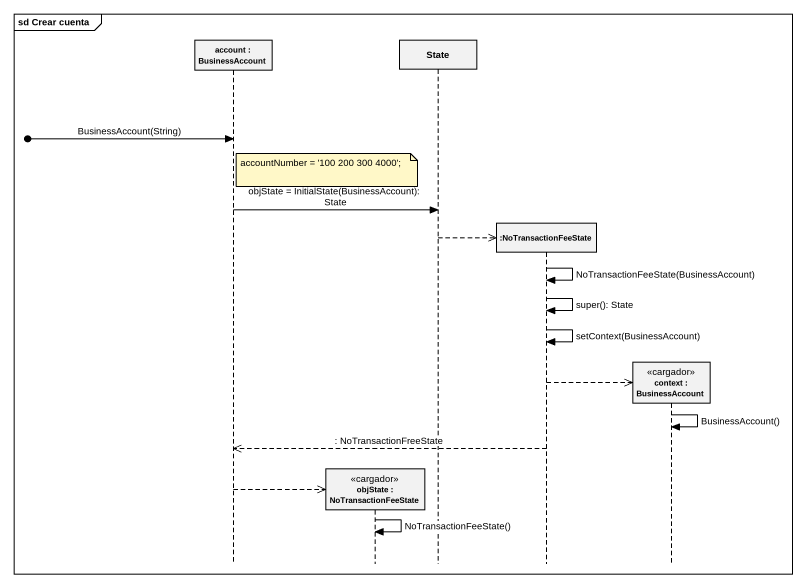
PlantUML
@startuml
mainframe sd Crear cuenta
hide footbox
participant "account : BusinessAccount" as account
participant "objState : NoTransactionFeeState" as objState <<cargador>>
participant "State" as State_
participant ":NoTransactionFeeState" as NoTransactionFeeState
participant "context : BusinessAccount" as context <<cargador>>

[o-> account : BusinessAccount(String)
note over objState : accountNumber = '100 200 300 4000';
account -> State_ : objState = InitialState(BusinessAccount): State
State_ -->> NoTransactionFeeState **
NoTransactionFeeState -> NoTransactionFeeState : NoTransactionFeeState(BusinessAccount)
NoTransactionFeeState -> NoTransactionFeeState : super(): State
NoTransactionFeeState -> NoTransactionFeeState : setContext(BusinessAccount)
NoTransactionFeeState -->> context **
context -> context : BusinessAccount()
NoTransactionFeeState -->> account : : NoTransactionFreeState
account -->> objState **
objState -> objState : NoTransactionFeeState()
@enduml
